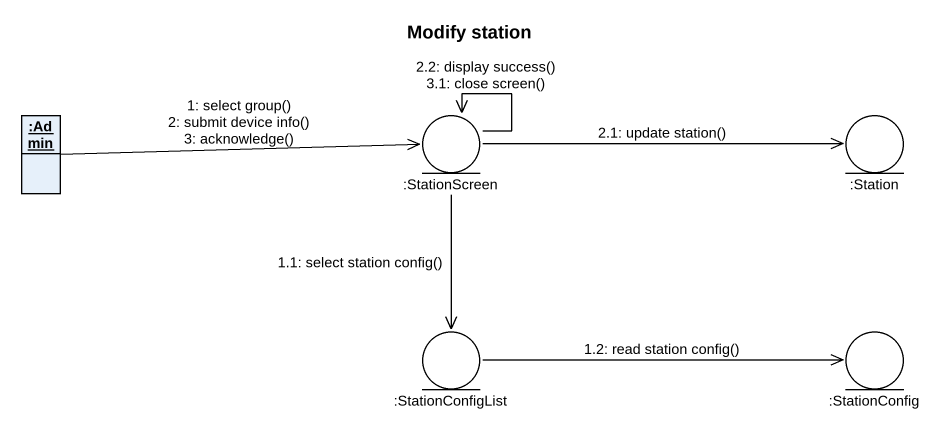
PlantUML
@startuml
title Modify station
allowmixing
hide circle
hide empty members
object ":Admin" as Admin
entity ":StationScreen" as StationScreen
entity ":Station" as Station
entity ":StationConfigList" as StationConfigList
entity ":StationConfig" as StationConfig
Admin -right-> StationScreen : 1: select group()\n2: submit device info()\n3: acknowledge()
StationScreen --> StationConfigList : 1.1: select station config()
StationConfigList -right-> StationConfig : 1.2: read station config()
StationScreen -right-> Station : 2.1: update station()
StationScreen --> StationScreen : 2.2: display success()\n3.1: close screen()
@enduml
